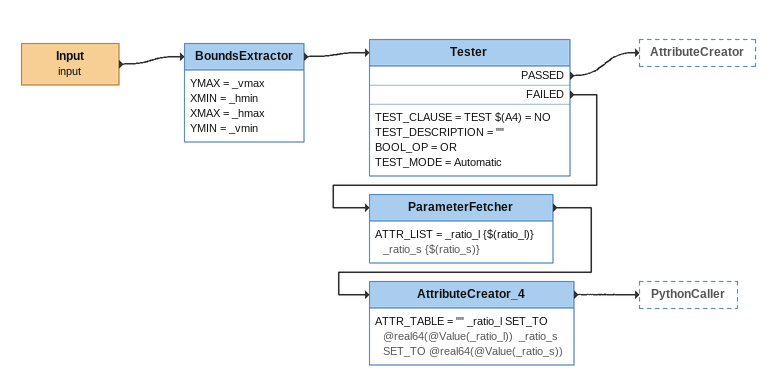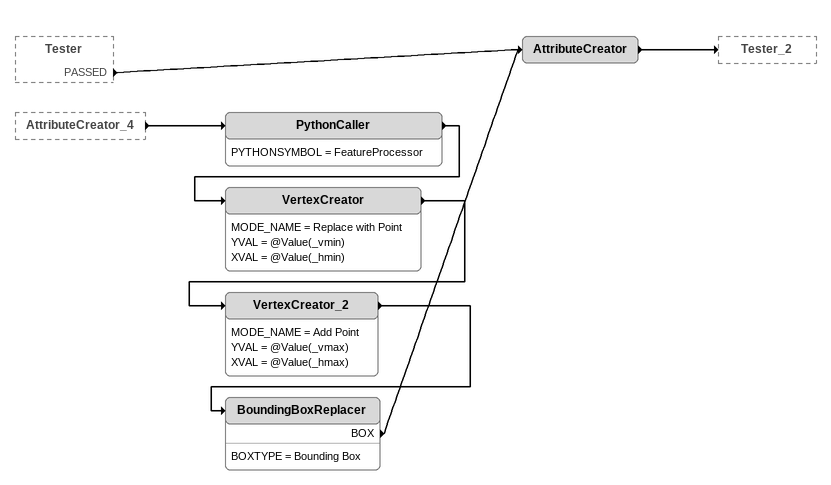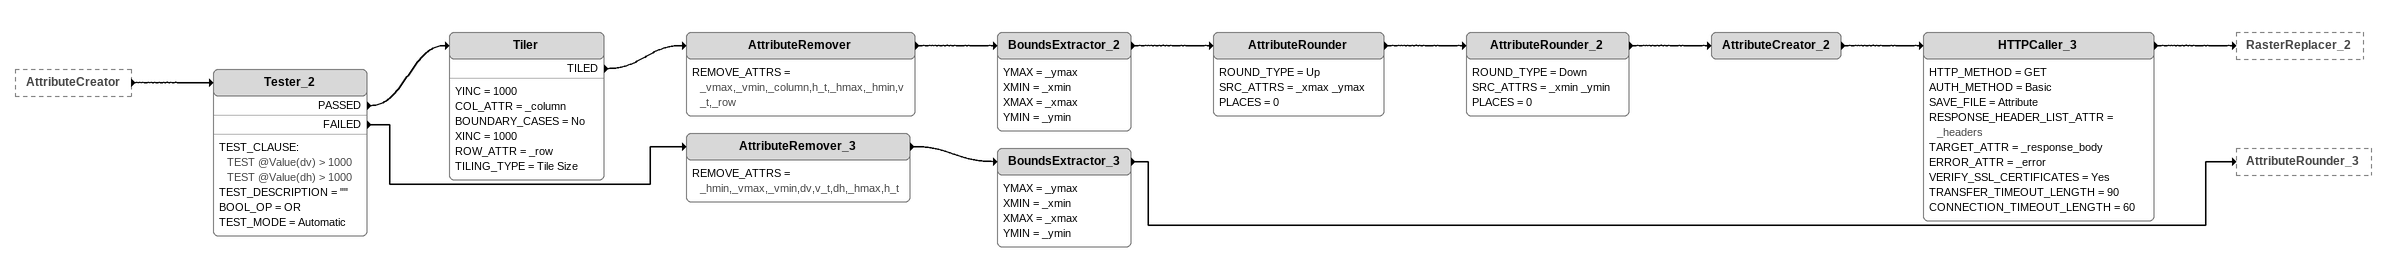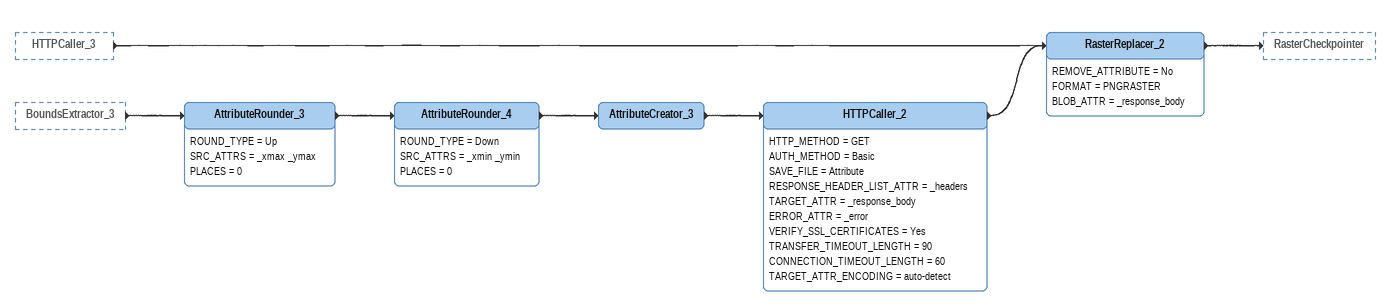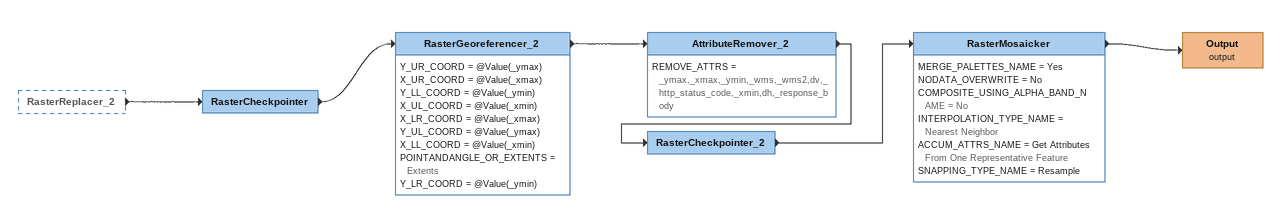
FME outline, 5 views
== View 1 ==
Input (input)
    -> BoundsExtractor
BoundsExtractor
    YMAX = _vmax
    XMIN = _hmin
    XMAX = _hmax
    YMIN = _vmin
    -> Tester
Tester
    TEST_CLAUSE = TEST $(A4) = NO
    TEST_DESCRIPTION = ""
    BOOL_OP = OR
    TEST_MODE = Automatic
    PASSED -> AttributeCreator
    FAILED -> ParameterFetcher
ParameterFetcher
    ATTR_LIST = _ratio_l {$(ratio_l)} _ratio_s {$(ratio_s)}
    -> AttributeCreator_4
AttributeCreator_4
    ATTR_TABLE = "" _ratio_l SET_TO @real64(@Value(_ratio_l))  _ratio_s SET_TO @real64(@Value(_ratio_s))
    -> PythonCaller

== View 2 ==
Tester [outside]
    PASSED -> AttributeCreator
AttributeCreator_4 [outside]
    -> PythonCaller
PythonCaller
    PYTHONSYMBOL = FeatureProcessor
    -> VertexCreator
VertexCreator
    MODE_NAME = Replace with Point
    YVAL = @Value(_vmin)
    XVAL = @Value(_hmin)
    -> VertexCreator_2
VertexCreator_2
    MODE_NAME = Add Point
    YVAL = @Value(_vmax)
    XVAL = @Value(_hmax)
    -> BoundingBoxReplacer
BoundingBoxReplacer
    BOXTYPE = Bounding Box
    BOX -> AttributeCreator
AttributeCreator
    -> Tester_2

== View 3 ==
AttributeCreator [outside]
    -> Tester_2
Tester_2
    TEST_CLAUSE:
      TEST @Value(dv) > 1000
      TEST @Value(dh) > 1000
    TEST_DESCRIPTION = ""
    BOOL_OP = OR
    TEST_MODE = Automatic
    PASSED -> Tiler
    FAILED -> AttributeRemover_3
Tiler
    YINC = 1000
    COL_ATTR = _column
    BOUNDARY_CASES = No
    XINC = 1000
    ROW_ATTR = _row
    TILING_TYPE = Tile Size
    TILED -> AttributeRemover
AttributeRemover
    REMOVE_ATTRS = _vmax,_vmin,_column,h_t,_hmax,_hmin,v_t,_row
    -> BoundsExtractor_2
BoundsExtractor_2
    YMAX = _ymax
    XMIN = _xmin
    XMAX = _xmax
    YMIN = _ymin
    -> AttributeRounder
AttributeRounder
    ROUND_TYPE = Up
    SRC_ATTRS = _xmax _ymax
    PLACES = 0
    -> AttributeRounder_2
AttributeRounder_2
    ROUND_TYPE = Down
    SRC_ATTRS = _xmin _ymin
    PLACES = 0
    -> AttributeCreator_2
AttributeCreator_2
    -> HTTPCaller_3
HTTPCaller_3
    HTTP_METHOD = GET
    AUTH_METHOD = Basic
    SAVE_FILE = Attribute
    RESPONSE_HEADER_LIST_ATTR = _headers
    TARGET_ATTR = _response_body
    ERROR_ATTR = _error
    VERIFY_SSL_CERTIFICATES = Yes
    TRANSFER_TIMEOUT_LENGTH = 90
    CONNECTION_TIMEOUT_LENGTH = 60
    -> RasterReplacer_2
AttributeRemover_3
    REMOVE_ATTRS = _hmin,_vmax,_vmin,dv,v_t,dh,_hmax,h_t
    -> BoundsExtractor_3
BoundsExtractor_3
    YMAX = _ymax
    XMIN = _xmin
    XMAX = _xmax
    YMIN = _ymin
    -> AttributeRounder_3

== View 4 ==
HTTPCaller_3 [outside]
    -> RasterReplacer_2
BoundsExtractor_3 [outside]
    -> AttributeRounder_3
AttributeRounder_3
    ROUND_TYPE = Up
    SRC_ATTRS = _xmax _ymax
    PLACES = 0
    -> AttributeRounder_4
AttributeRounder_4
    ROUND_TYPE = Down
    SRC_ATTRS = _xmin _ymin
    PLACES = 0
    -> AttributeCreator_3
AttributeCreator_3
    -> HTTPCaller_2
HTTPCaller_2
    HTTP_METHOD = GET
    AUTH_METHOD = Basic
    SAVE_FILE = Attribute
    RESPONSE_HEADER_LIST_ATTR = _headers
    TARGET_ATTR = _response_body
    ERROR_ATTR = _error
    VERIFY_SSL_CERTIFICATES = Yes
    TRANSFER_TIMEOUT_LENGTH = 90
    CONNECTION_TIMEOUT_LENGTH = 60
    TARGET_ATTR_ENCODING = auto-detect
    -> RasterReplacer_2
RasterReplacer_2
    REMOVE_ATTRIBUTE = No
    FORMAT = PNGRASTER
    BLOB_ATTR = _response_body
    -> RasterCheckpointer

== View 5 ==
RasterReplacer_2 [outside]
    -> RasterCheckpointer
RasterCheckpointer
    -> RasterGeoreferencer_2
RasterGeoreferencer_2
    Y_UR_COORD = @Value(_ymax)
    X_UR_COORD = @Value(_xmax)
    Y_LL_COORD = @Value(_ymin)
    X_UL_COORD = @Value(_xmin)
    X_LR_COORD = @Value(_xmax)
    Y_UL_COORD = @Value(_ymax)
    X_LL_COORD = @Value(_xmin)
    POINTANDANGLE_OR_EXTENTS = Extents
    Y_LR_COORD = @Value(_ymin)
    -> AttributeRemover_2
AttributeRemover_2
    REMOVE_ATTRS = _ymax,_xmax,_ymin,_wms,_wms2,dv,_http_status_code,_xmin,dh,_response_body
    -> RasterCheckpointer_2
RasterCheckpointer_2
    -> RasterMosaicker
RasterMosaicker
    MERGE_PALETTES_NAME = Yes
    NODATA_OVERWRITE = No
    COMPOSITE_USING_ALPHA_BAND_NAME = No
    INTERPOLATION_TYPE_NAME = Nearest Neighbor
    ACCUM_ATTRS_NAME = Get Attributes From One Representative Feature
    SNAPPING_TYPE_NAME = Resample
    -> Output (output)
Output (output)
